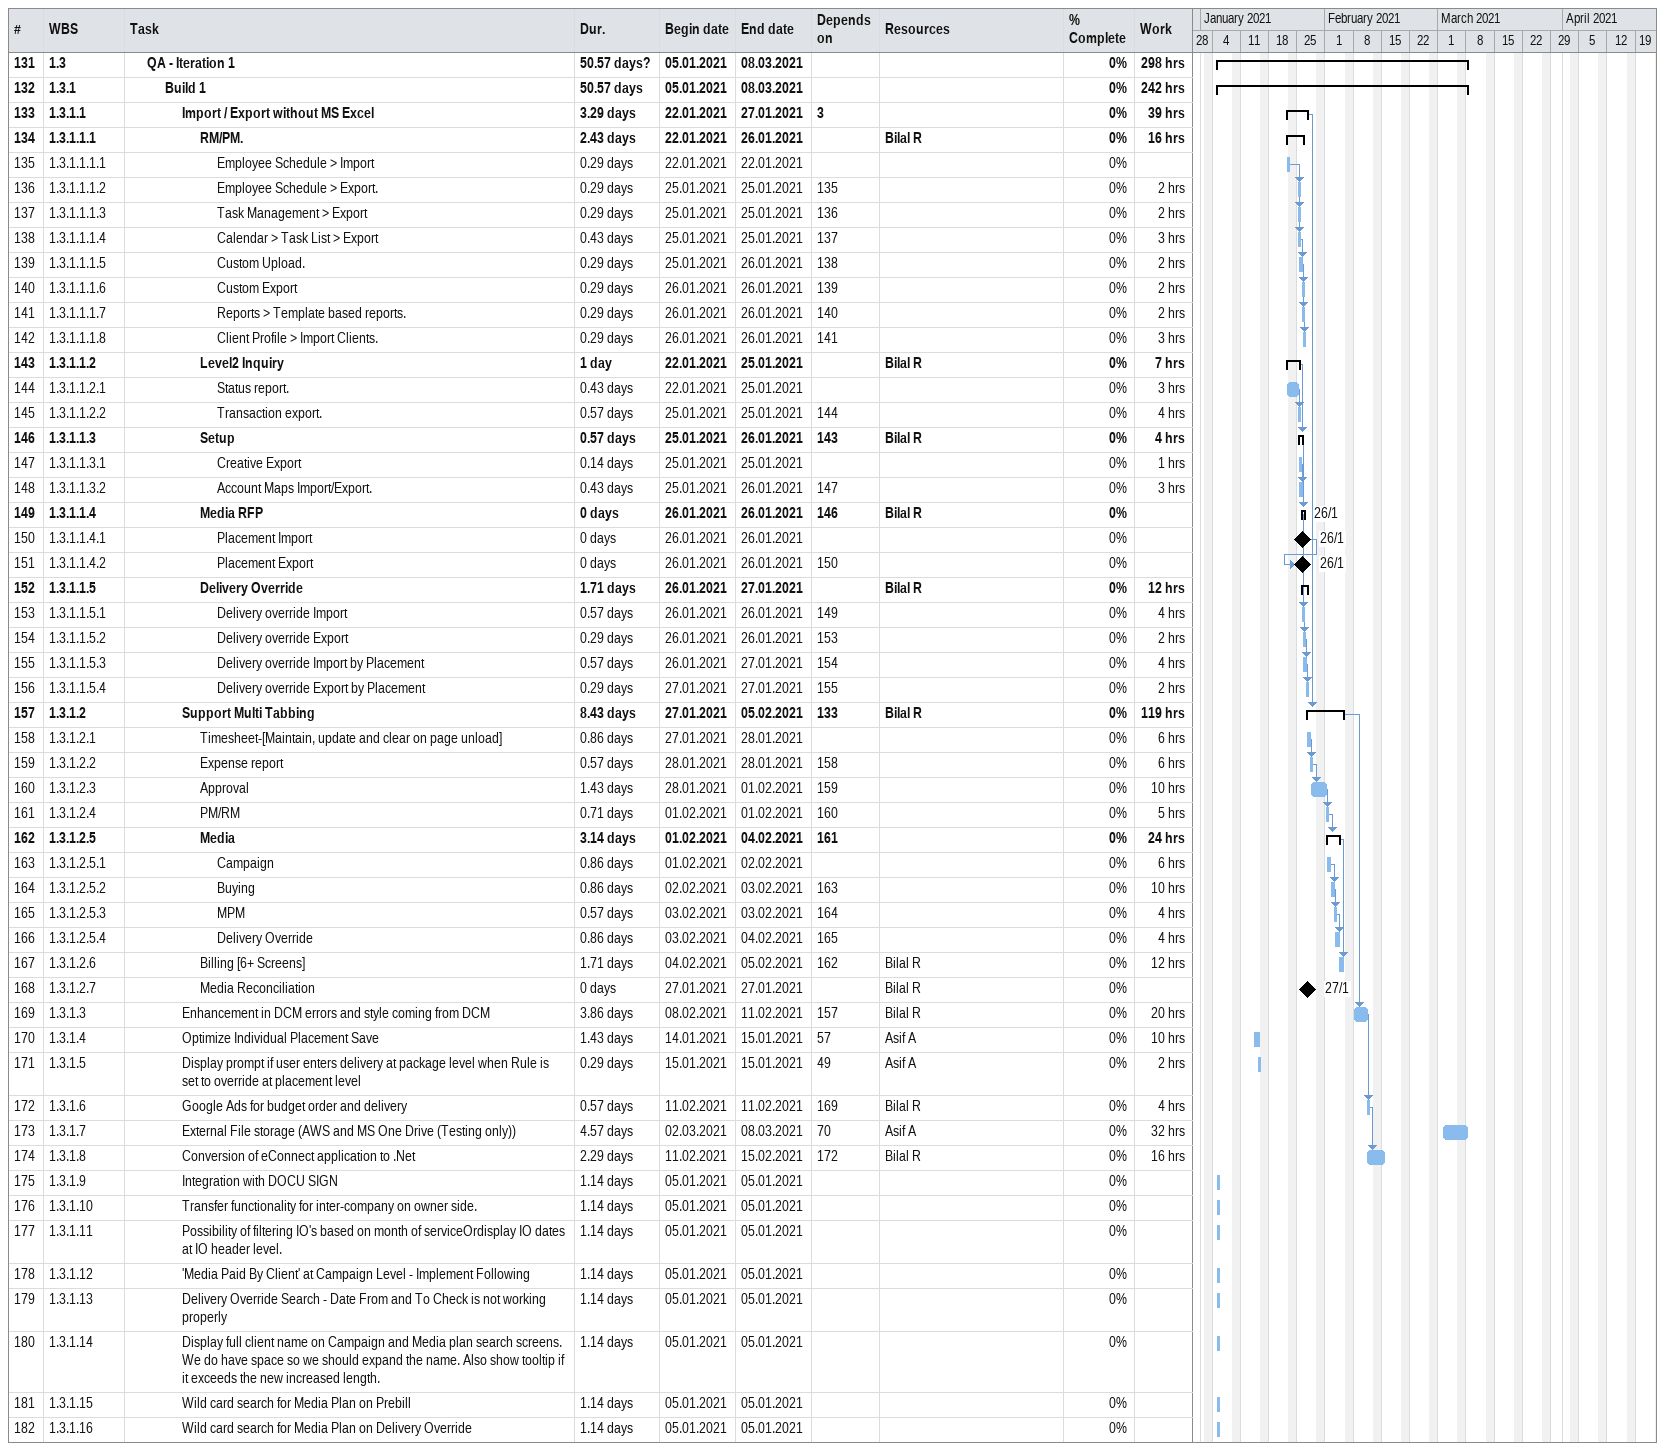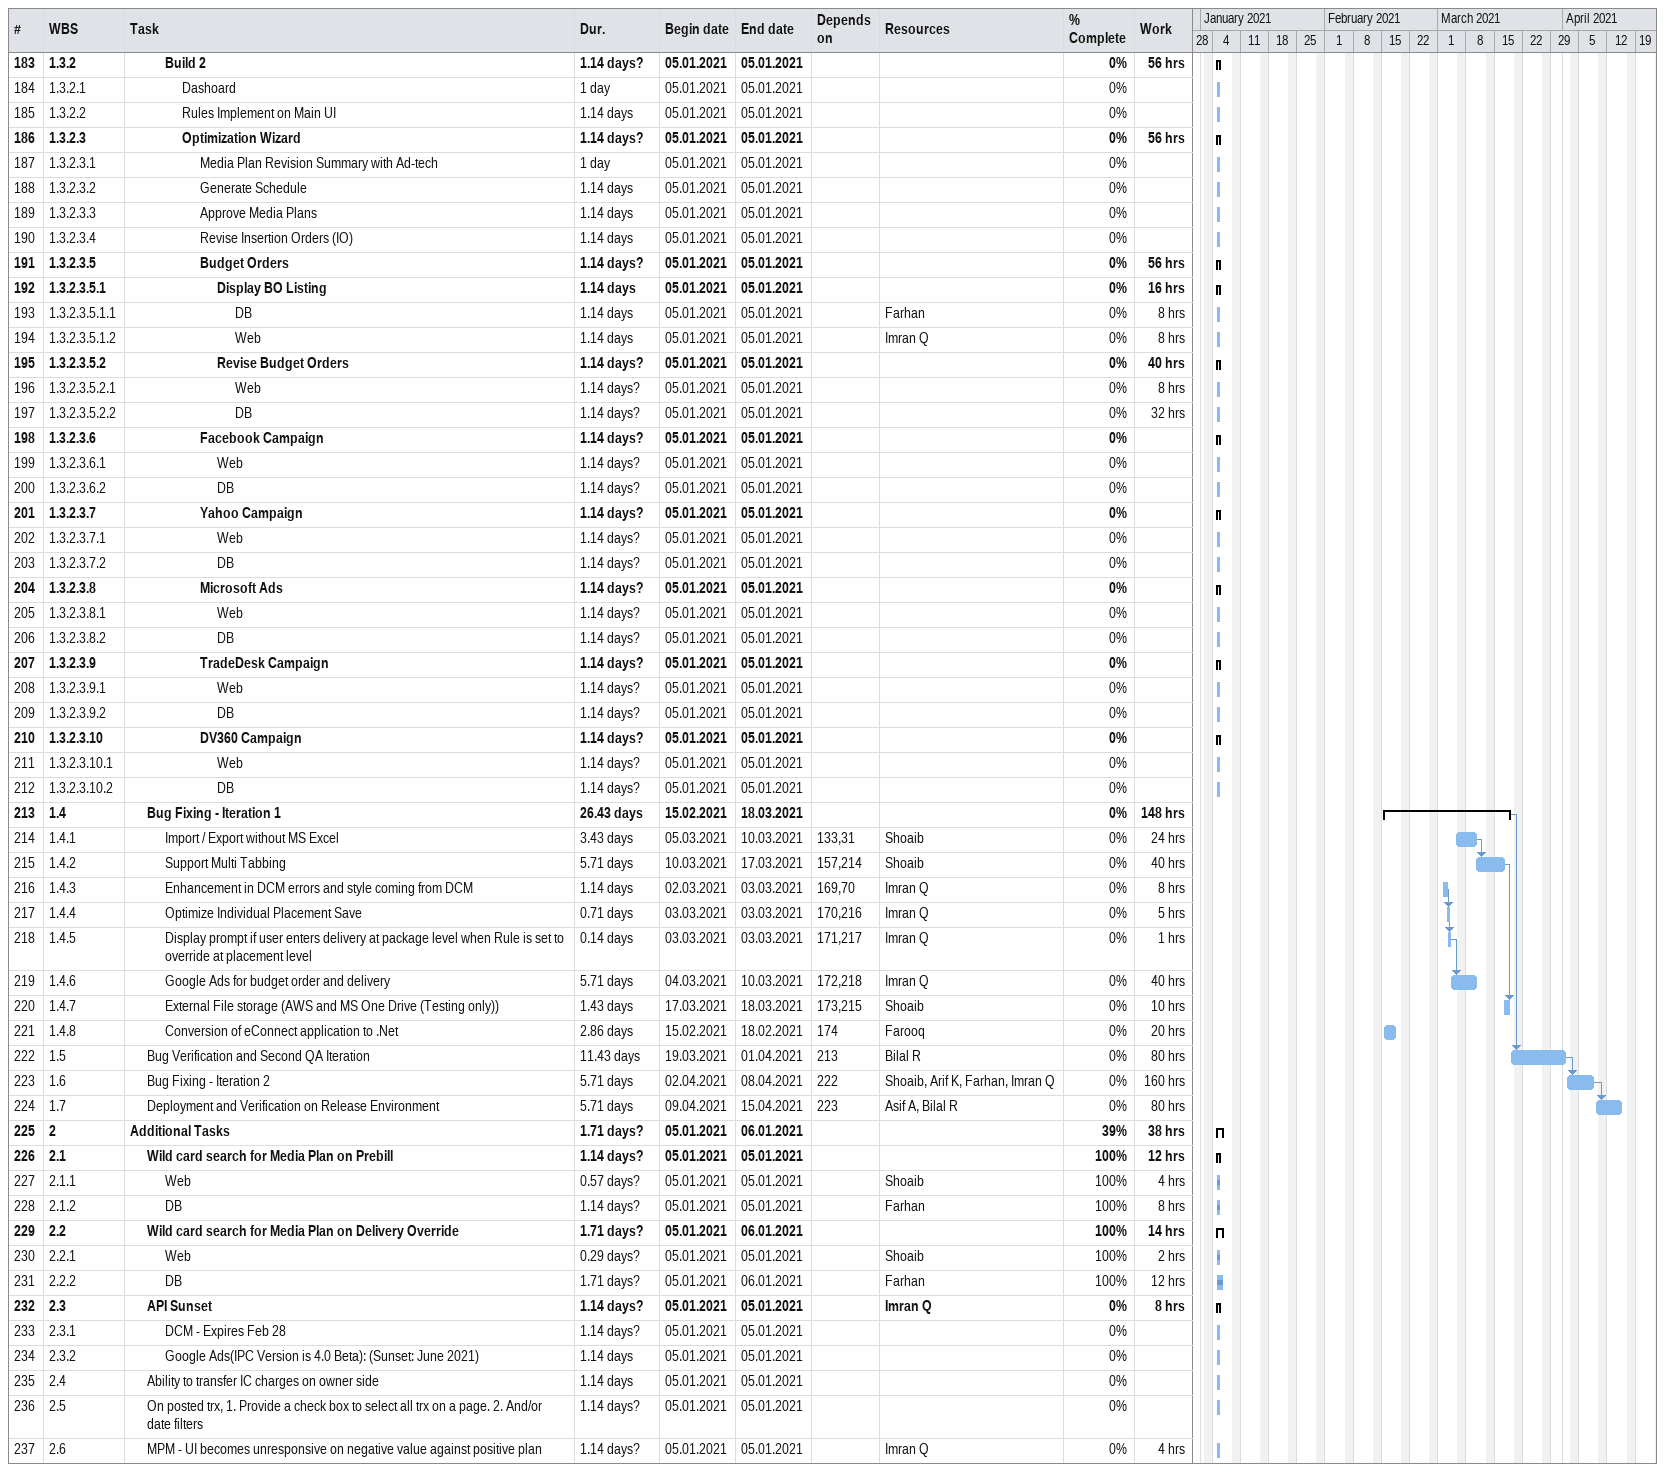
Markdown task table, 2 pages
| ID | WBS | Task | Duration | Start | Finish | Predecessors | Resources | % complete | Work (h) |
|---|---|---|---|---|---|---|---|---|---|
| 131 | 1.3 | **QA - Iteration 1** | 50.57d? | 2021-01-05 | 2021-03-08 |  |  | 0 | 298 |
| 132 | 1.3.1 | **Build 1** | 50.57d | 2021-01-05 | 2021-03-08 |  |  | 0 | 242 |
| 133 | 1.3.1.1 | **Import / Export without MS Excel** | 3.29d | 2021-01-22 | 2021-01-27 | 3 |  | 0 | 39 |
| 134 | 1.3.1.1.1 | **RM/PM.** | 2.43d | 2021-01-22 | 2021-01-26 |  | Bilal R | 0 | 16 |
| 135 | 1.3.1.1.1.1 | Employee Schedule > Import | 0.29d | 2021-01-22 | 2021-01-22 |  |  | 0 |  |
| 136 | 1.3.1.1.1.2 | Employee Schedule > Export. | 0.29d | 2021-01-25 | 2021-01-25 | 135 |  | 0 | 2 |
| 137 | 1.3.1.1.1.3 | Task Management > Export | 0.29d | 2021-01-25 | 2021-01-25 | 136 |  | 0 | 2 |
| 138 | 1.3.1.1.1.4 | Calendar > Task List > Export | 0.43d | 2021-01-25 | 2021-01-25 | 137 |  | 0 | 3 |
| 139 | 1.3.1.1.1.5 | Custom Upload. | 0.29d | 2021-01-25 | 2021-01-26 | 138 |  | 0 | 2 |
| 140 | 1.3.1.1.1.6 | Custom Export | 0.29d | 2021-01-26 | 2021-01-26 | 139 |  | 0 | 2 |
| 141 | 1.3.1.1.1.7 | Reports > Template based reports. | 0.29d | 2021-01-26 | 2021-01-26 | 140 |  | 0 | 2 |
| 142 | 1.3.1.1.1.8 | Client Profile > Import Clients. | 0.29d | 2021-01-26 | 2021-01-26 | 141 |  | 0 | 3 |
| 143 | 1.3.1.1.2 | **Level2 Inquiry** | 1d | 2021-01-22 | 2021-01-25 |  | Bilal R | 0 | 7 |
| 144 | 1.3.1.1.2.1 | Status report. | 0.43d | 2021-01-22 | 2021-01-25 |  |  | 0 | 3 |
| 145 | 1.3.1.1.2.2 | Transaction export. | 0.57d | 2021-01-25 | 2021-01-25 | 144 |  | 0 | 4 |
| 146 | 1.3.1.1.3 | **Setup** | 0.57d | 2021-01-25 | 2021-01-26 | 143 | Bilal R | 0 | 4 |
| 147 | 1.3.1.1.3.1 | Creative Export | 0.14d | 2021-01-25 | 2021-01-25 |  |  | 0 | 1 |
| 148 | 1.3.1.1.3.2 | Account Maps Import/Export. | 0.43d | 2021-01-25 | 2021-01-26 | 147 |  | 0 | 3 |
| 149 | 1.3.1.1.4 | **Media RFP** | 0d | 2021-01-26 | 2021-01-26 | 146 | Bilal R | 0 |  |
| 150 | 1.3.1.1.4.1 | Placement Import | 0d | 2021-01-26 | 2021-01-26 |  |  | 0 |  |
| 151 | 1.3.1.1.4.2 | Placement Export | 0d | 2021-01-26 | 2021-01-26 | 150 |  | 0 |  |
| 152 | 1.3.1.1.5 | **Delivery Override** | 1.71d | 2021-01-26 | 2021-01-27 |  | Bilal R | 0 | 12 |
| 153 | 1.3.1.1.5.1 | Delivery override Import | 0.57d | 2021-01-26 | 2021-01-26 | 149 |  | 0 | 4 |
| 154 | 1.3.1.1.5.2 | Delivery override Export | 0.29d | 2021-01-26 | 2021-01-26 | 153 |  | 0 | 2 |
| 155 | 1.3.1.1.5.3 | Delivery override Import by Placement | 0.57d | 2021-01-26 | 2021-01-27 | 154 |  | 0 | 4 |
| 156 | 1.3.1.1.5.4 | Delivery override Export by Placement | 0.29d | 2021-01-27 | 2021-01-27 | 155 |  | 0 | 2 |
| 157 | 1.3.1.2 | **Support Multi Tabbing** | 8.43d | 2021-01-27 | 2021-02-05 | 133 | Bilal R | 0 | 119 |
| 158 | 1.3.1.2.1 | Timesheet-[Maintain, update and clear on page unload] | 0.86d | 2021-01-27 | 2021-01-28 |  |  | 0 | 6 |
| 159 | 1.3.1.2.2 | Expense report | 0.57d | 2021-01-28 | 2021-01-28 | 158 |  | 0 | 6 |
| 160 | 1.3.1.2.3 | Approval | 1.43d | 2021-01-28 | 2021-02-01 | 159 |  | 0 | 10 |
| 161 | 1.3.1.2.4 | PM/RM | 0.71d | 2021-02-01 | 2021-02-01 | 160 |  | 0 | 5 |
| 162 | 1.3.1.2.5 | **Media** | 3.14d | 2021-02-01 | 2021-02-04 | 161 |  | 0 | 24 |
| 163 | 1.3.1.2.5.1 | Campaign | 0.86d | 2021-02-01 | 2021-02-02 |  |  | 0 | 6 |
| 164 | 1.3.1.2.5.2 | Buying | 0.86d | 2021-02-02 | 2021-02-03 | 163 |  | 0 | 10 |
| 165 | 1.3.1.2.5.3 | MPM | 0.57d | 2021-02-03 | 2021-02-03 | 164 |  | 0 | 4 |
| 166 | 1.3.1.2.5.4 | Delivery Override | 0.86d | 2021-02-03 | 2021-02-04 | 165 |  | 0 | 4 |
| 167 | 1.3.1.2.6 | Billing [6+ Screens] | 1.71d | 2021-02-04 | 2021-02-05 | 162 | Bilal R | 0 | 12 |
| 168 | 1.3.1.2.7 | Media Reconciliation | 0d | 2021-01-27 | 2021-01-27 |  | Bilal R | 0 |  |
| 169 | 1.3.1.3 | Enhancement in DCM errors and style coming from DCM | 3.86d | 2021-02-08 | 2021-02-11 | 157 | Bilal R | 0 | 20 |
| 170 | 1.3.1.4 | Optimize Individual Placement Save | 1.43d | 2021-01-14 | 2021-01-15 | 57 | Asif A | 0 | 10 |
| 171 | 1.3.1.5 | Display prompt if user enters delivery at package level when Rule is set to override at placement level | 0.29d | 2021-01-15 | 2021-01-15 | 49 | Asif A | 0 | 2 |
| 172 | 1.3.1.6 | Google Ads for budget order and delivery | 0.57d | 2021-02-11 | 2021-02-11 | 169 | Bilal R | 0 | 4 |
| 173 | 1.3.1.7 | External File storage (AWS and MS One Drive (Testing only)) | 4.57d | 2021-03-02 | 2021-03-08 | 70 | Asif A | 0 | 32 |
| 174 | 1.3.1.8 | Conversion of eConnect application to .Net | 2.29d | 2021-02-11 | 2021-02-15 | 172 | Bilal R | 0 | 16 |
| 175 | 1.3.1.9 | Integration with DOCU SIGN | 1.14d | 2021-01-05 | 2021-01-05 |  |  | 0 |  |
| 176 | 1.3.1.10 | Transfer functionality for inter-company on owner side. | 1.14d | 2021-01-05 | 2021-01-05 |  |  | 0 |  |
| 177 | 1.3.1.11 | Possibility of filtering IO's based on month of serviceOrdisplay IO dates at IO header level. | 1.14d | 2021-01-05 | 2021-01-05 |  |  | 0 |  |
| 178 | 1.3.1.12 | 'Media Paid By Client' at Campaign Level - Implement Following | 1.14d | 2021-01-05 | 2021-01-05 |  |  | 0 |  |
| 179 | 1.3.1.13 | Delivery Override Search - Date From and To Check is not working properly | 1.14d | 2021-01-05 | 2021-01-05 |  |  | 0 |  |
| 180 | 1.3.1.14 | Display full client name on Campaign and Media plan search screens. We do have space so we should expand the name. Also show tooltip if it exceeds the new increased length. | 1.14d | 2021-01-05 | 2021-01-05 |  |  | 0 |  |
| 181 | 1.3.1.15 | Wild card search for Media Plan on Prebill | 1.14d | 2021-01-05 | 2021-01-05 |  |  | 0 |  |
| 182 | 1.3.1.16 | Wild card search for Media Plan on Delivery Override | 1.14d | 2021-01-05 | 2021-01-05 |  |  | 0 |  |
| 183 | 1.3.2 | **Build 2** | 1.14d? | 2021-01-05 | 2021-01-05 |  |  | 0 | 56 |
| 184 | 1.3.2.1 | Dashoard | 1d | 2021-01-05 | 2021-01-05 |  |  | 0 |  |
| 185 | 1.3.2.2 | Rules Implement on Main UI | 1.14d | 2021-01-05 | 2021-01-05 |  |  | 0 |  |
| 186 | 1.3.2.3 | **Optimization Wizard** | 1.14d? | 2021-01-05 | 2021-01-05 |  |  | 0 | 56 |
| 187 | 1.3.2.3.1 | Media Plan Revision Summary with Ad-tech | 1d | 2021-01-05 | 2021-01-05 |  |  | 0 |  |
| 188 | 1.3.2.3.2 | Generate Schedule | 1.14d | 2021-01-05 | 2021-01-05 |  |  | 0 |  |
| 189 | 1.3.2.3.3 | Approve Media Plans | 1.14d | 2021-01-05 | 2021-01-05 |  |  | 0 |  |
| 190 | 1.3.2.3.4 | Revise Insertion Orders (IO) | 1.14d | 2021-01-05 | 2021-01-05 |  |  | 0 |  |
| 191 | 1.3.2.3.5 | **Budget Orders** | 1.14d? | 2021-01-05 | 2021-01-05 |  |  | 0 | 56 |
| 192 | 1.3.2.3.5.1 | **Display BO Listing** | 1.14d | 2021-01-05 | 2021-01-05 |  |  | 0 | 16 |
| 193 | 1.3.2.3.5.1.1 | DB | 1.14d | 2021-01-05 | 2021-01-05 |  | Farhan | 0 | 8 |
| 194 | 1.3.2.3.5.1.2 | Web | 1.14d | 2021-01-05 | 2021-01-05 |  | Imran Q | 0 | 8 |
| 195 | 1.3.2.3.5.2 | **Revise Budget Orders** | 1.14d? | 2021-01-05 | 2021-01-05 |  |  | 0 | 40 |
| 196 | 1.3.2.3.5.2.1 | Web | 1.14d? | 2021-01-05 | 2021-01-05 |  |  | 0 | 8 |
| 197 | 1.3.2.3.5.2.2 | DB | 1.14d? | 2021-01-05 | 2021-01-05 |  |  | 0 | 32 |
| 198 | 1.3.2.3.6 | **Facebook Campaign** | 1.14d? | 2021-01-05 | 2021-01-05 |  |  | 0 |  |
| 199 | 1.3.2.3.6.1 | Web | 1.14d? | 2021-01-05 | 2021-01-05 |  |  | 0 |  |
| 200 | 1.3.2.3.6.2 | DB | 1.14d? | 2021-01-05 | 2021-01-05 |  |  | 0 |  |
| 201 | 1.3.2.3.7 | **Yahoo Campaign** | 1.14d? | 2021-01-05 | 2021-01-05 |  |  | 0 |  |
| 202 | 1.3.2.3.7.1 | Web | 1.14d? | 2021-01-05 | 2021-01-05 |  |  | 0 |  |
| 203 | 1.3.2.3.7.2 | DB | 1.14d? | 2021-01-05 | 2021-01-05 |  |  | 0 |  |
| 204 | 1.3.2.3.8 | **Microsoft Ads** | 1.14d? | 2021-01-05 | 2021-01-05 |  |  | 0 |  |
| 205 | 1.3.2.3.8.1 | Web | 1.14d? | 2021-01-05 | 2021-01-05 |  |  | 0 |  |
| 206 | 1.3.2.3.8.2 | DB | 1.14d? | 2021-01-05 | 2021-01-05 |  |  | 0 |  |
| 207 | 1.3.2.3.9 | **TradeDesk Campaign** | 1.14d? | 2021-01-05 | 2021-01-05 |  |  | 0 |  |
| 208 | 1.3.2.3.9.1 | Web | 1.14d? | 2021-01-05 | 2021-01-05 |  |  | 0 |  |
| 209 | 1.3.2.3.9.2 | DB | 1.14d? | 2021-01-05 | 2021-01-05 |  |  | 0 |  |
| 210 | 1.3.2.3.10 | **DV360 Campaign** | 1.14d? | 2021-01-05 | 2021-01-05 |  |  | 0 |  |
| 211 | 1.3.2.3.10.1 | Web | 1.14d? | 2021-01-05 | 2021-01-05 |  |  | 0 |  |
| 212 | 1.3.2.3.10.2 | DB | 1.14d? | 2021-01-05 | 2021-01-05 |  |  | 0 |  |
| 213 | 1.4 | **Bug Fixing - Iteration 1** | 26.43d | 2021-02-15 | 2021-03-18 |  |  | 0 | 148 |
| 214 | 1.4.1 | Import / Export without MS Excel | 3.43d | 2021-03-05 | 2021-03-10 | 133, 31 | Shoaib | 0 | 24 |
| 215 | 1.4.2 | Support Multi Tabbing | 5.71d | 2021-03-10 | 2021-03-17 | 157, 214 | Shoaib | 0 | 40 |
| 216 | 1.4.3 | Enhancement in DCM errors and style coming from DCM | 1.14d | 2021-03-02 | 2021-03-03 | 169, 70 | Imran Q | 0 | 8 |
| 217 | 1.4.4 | Optimize Individual Placement Save | 0.71d | 2021-03-03 | 2021-03-03 | 170, 216 | Imran Q | 0 | 5 |
| 218 | 1.4.5 | Display prompt if user enters delivery at package level when Rule is set to override at placement level | 0.14d | 2021-03-03 | 2021-03-03 | 171, 217 | Imran Q | 0 | 1 |
| 219 | 1.4.6 | Google Ads for budget order and delivery | 5.71d | 2021-03-04 | 2021-03-10 | 172, 218 | Imran Q | 0 | 40 |
| 220 | 1.4.7 | External File storage (AWS and MS One Drive (Testing only)) | 1.43d | 2021-03-17 | 2021-03-18 | 173, 215 | Shoaib | 0 | 10 |
| 221 | 1.4.8 | Conversion of eConnect application to .Net | 2.86d | 2021-02-15 | 2021-02-18 | 174 | Farooq | 0 | 20 |
| 222 | 1.5 | Bug Verification and Second QA Iteration | 11.43d | 2021-03-19 | 2021-04-01 | 213 | Bilal R | 0 | 80 |
| 223 | 1.6 | Bug Fixing - Iteration 2 | 5.71d | 2021-04-02 | 2021-04-08 | 222 | Shoaib, Arif K, Farhan, Imran Q | 0 | 160 |
| 224 | 1.7 | Deployment and Verification on Release Environment | 5.71d | 2021-04-09 | 2021-04-15 | 223 | Asif A, Bilal R | 0 | 80 |
| 225 | 2 | **Additional Tasks** | 1.71d? | 2021-01-05 | 2021-01-06 |  |  | 39 | 38 |
| 226 | 2.1 | **Wild card search for Media Plan on Prebill** | 1.14d? | 2021-01-05 | 2021-01-05 |  |  | 100 | 12 |
| 227 | 2.1.1 | Web | 0.57d? | 2021-01-05 | 2021-01-05 |  | Shoaib | 100 | 4 |
| 228 | 2.1.2 | DB | 1.14d? | 2021-01-05 | 2021-01-05 |  | Farhan | 100 | 8 |
| 229 | 2.2 | **Wild card search for Media Plan on Delivery Override** | 1.71d? | 2021-01-05 | 2021-01-06 |  |  | 100 | 14 |
| 230 | 2.2.1 | Web | 0.29d? | 2021-01-05 | 2021-01-05 |  | Shoaib | 100 | 2 |
| 231 | 2.2.2 | DB | 1.71d? | 2021-01-05 | 2021-01-06 |  | Farhan | 100 | 12 |
| 232 | 2.3 | **API Sunset** | 1.14d? | 2021-01-05 | 2021-01-05 |  | Imran Q | 0 | 8 |
| 233 | 2.3.1 | DCM - Expires Feb 28 | 1.14d? | 2021-01-05 | 2021-01-05 |  |  | 0 |  |
| 234 | 2.3.2 | Google Ads(IPC Version is 4.0 Beta): (Sunset: June 2021) | 1.14d | 2021-01-05 | 2021-01-05 |  |  | 0 |  |
| 235 | 2.4 | Ability to transfer IC charges on owner side | 1.14d | 2021-01-05 | 2021-01-05 |  |  | 0 |  |
| 236 | 2.5 | On posted trx, 1. Provide a check box to select all trx on a page. 2. And/or date filters | 1.14d? | 2021-01-05 | 2021-01-05 |  |  | 0 |  |
| 237 | 2.6 | MPM - UI becomes unresponsive on negative value against positive plan | 1.14d? | 2021-01-05 | 2021-01-05 |  | Imran Q | 0 | 4 |
